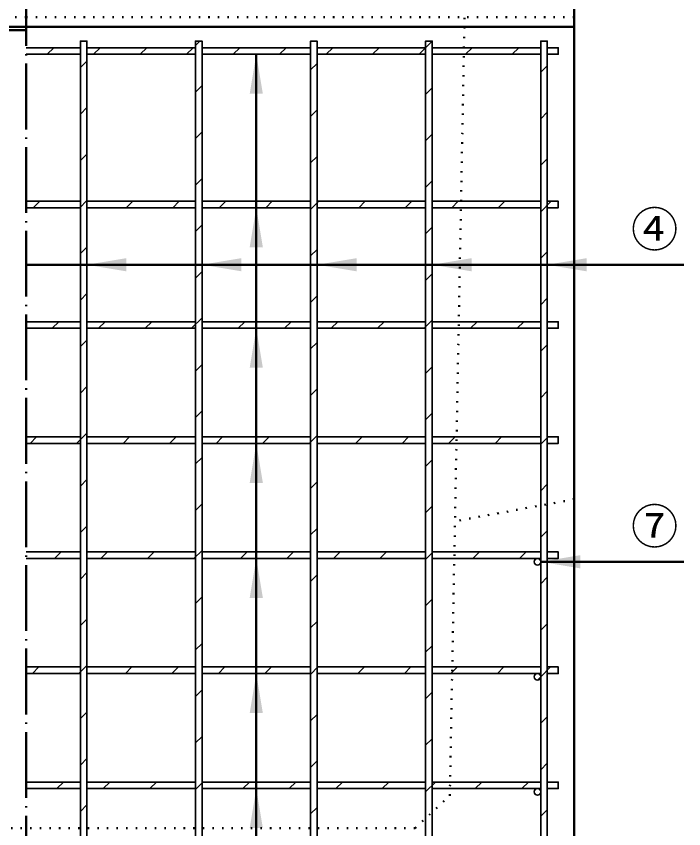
# Model space of a CAD drawing. Units: millimetres, scale not verified. Extents: x -2102 to 2102, y -1485 to 1485.
# Drawn here: x 343 to 952, y -915 to -174 of the extents above; entities that cross this region are included whole.
import ezdxf
from ezdxf.enums import TextEntityAlignment as Align

# ---------------------------------------------------------------- set-up
doc = ezdxf.new("R2010")
doc.units = ezdxf.units.MM
doc.header["$LTSCALE"] = 5
doc.linetypes.add('DOTTED', pattern=[1.75, 0.25, -1.5])
doc.linetypes.add('LONG_DASHED_DOTTED', pattern=[15.25, 12, -1.5, 0.25, -1.5])
doc.layers.add('0-0_V-nasSTD', color=7, linetype='Continuous', lineweight=35)
doc.layers.add('0-1_0', color=7, linetype='Continuous', lineweight=50)
doc.styles.add('ＭＳ ゴシック', font='')
doc.styles.get('ＭＳ ゴシック').set_extended_font_data('MS Gothic')

msp = doc.modelspace()

# ---------------------------------------------------------------- linework, layer by layer
at = {"layer": '0-0_V-nasSTD'}
for p, q in [((401.106, -196.756), (401.106, -986.756)), ((401.106, -196.756), (407.106, -196.756)), ((407.106, -196.756), (407.106, -986.756)), ((506.106, -196.756), (506.106, -986.756)), ((506.106, -196.756), (512.106, -196.756)), ((506.106, -200.722), (510.072, -196.756)), ((512.106, -196.756), (512.106, -986.756)), ((611.106, -196.756), (611.106, -986.756)), ((611.106, -196.756), (617.106, -196.756)), ((617.106, -196.756), (617.106, -986.756)), ((710.204, -208.756), (722.106, -196.854)), ((716.106, -196.756), (716.106, -986.756)), ((716.106, -196.756), (722.106, -196.756)), ((722.106, -196.756), (722.106, -986.756)), ((821.106, -196.756), (821.106, -986.756)), ((821.106, -196.756), (827.106, -196.756)), ((827.106, -196.756), (827.106, -986.756)), ((401.106, -202.756), (351.606, -202.756)), ((401.106, -202.756), (351.606, -202.756)), ((370.792, -208.756), (376.792, -202.756)), ((506.106, -202.756), (407.106, -202.756)), ((413.219, -208.756), (419.219, -202.756)), ((455.645, -208.756), (461.645, -202.756)), ((498.072, -208.756), (504.072, -202.756)), ((611.106, -202.756), (512.106, -202.756)), ((540.498, -208.756), (546.498, -202.756)), ((582.924, -208.756), (588.924, -202.756)), ((716.106, -202.756), (617.106, -202.756)), ((625.351, -208.756), (631.351, -202.756)), ((667.777, -208.756), (673.777, -202.756)), ((821.106, -202.756), (722.106, -202.756)), ((752.63, -208.756), (758.63, -202.756)), ((795.056, -208.756), (801.056, -202.756)), ((827.106, -202.756), (837.106, -202.756)), ((837.106, -202.756), (837.106, -208.756)), ((401.106, -208.756), (351.606, -208.756)), ((401.106, -220.869), (407.106, -214.869)), ((506.106, -208.756), (407.106, -208.756)), ((611.106, -208.756), (512.106, -208.756)), ((716.106, -208.756), (617.106, -208.756)), ((821.106, -208.756), (722.106, -208.756)), ((827.106, -208.756), (837.106, -208.756)), ((611.106, -223.001), (617.106, -217.001)), ((821.106, -225.133), (827.106, -219.133)), ((506.106, -243.148), (512.106, -237.148)), ((716.106, -245.28), (722.106, -239.28)), ((401.106, -263.295), (407.106, -257.295)), ((611.106, -265.427), (617.106, -259.427)), ((821.106, -267.559), (827.106, -261.559)), ((506.106, -285.575), (512.106, -279.575)), ((716.106, -287.707), (722.106, -281.707)), ((401.106, -305.722), (407.106, -299.722)), ((611.106, -307.854), (617.106, -301.854)), ((821.106, -309.986), (827.106, -303.986)), ((506.106, -328.001), (512.106, -322.001)), ((716.106, -330.133), (722.106, -324.133)), ((401.106, -342.756), (351.606, -342.756)), ((358.072, -348.756), (364.072, -342.756)), ((400.498, -348.756), (407.106, -342.148)), ((506.106, -342.756), (407.106, -342.756)), ((442.924, -348.756), (448.924, -342.756)), ((485.351, -348.756), (491.351, -342.756)), ((611.106, -342.756), (512.106, -342.756)), ((527.777, -348.756), (533.777, -342.756)), ((570.204, -348.756), (576.204, -342.756)), ((611.106, -350.28), (618.63, -342.756)), ((716.106, -342.756), (617.106, -342.756)), ((655.056, -348.756), (661.056, -342.756)), ((697.483, -348.756), (703.483, -342.756)), ((821.106, -342.756), (722.106, -342.756)), ((739.909, -348.756), (745.909, -342.756)), ((782.336, -348.756), (788.336, -342.756)), ((821.106, -352.412), (830.762, -342.756)), ((827.106, -342.756), (837.106, -342.756)), ((837.106, -342.756), (837.106, -348.756)), ((401.106, -348.756), (351.606, -348.756)), ((506.106, -348.756), (407.106, -348.756)), ((611.106, -348.756), (512.106, -348.756)), ((716.106, -348.756), (617.106, -348.756)), ((821.106, -348.756), (722.106, -348.756)), ((827.106, -348.756), (837.106, -348.756)), ((506.106, -370.427), (512.106, -364.427)), ((716.106, -372.559), (722.106, -366.559)), ((401.106, -390.575), (407.106, -384.575)), ((611.106, -392.707), (617.106, -386.707)), ((821.106, -394.839), (827.106, -388.839)), ((506.106, -412.854), (512.106, -406.854)), ((716.106, -414.986), (722.106, -408.986)), ((401.106, -433.001), (407.106, -427.001)), ((611.106, -435.133), (617.106, -429.133)), ((821.106, -437.265), (827.106, -431.265)), ((502.63, -458.756), (512.106, -449.28)), ((714.762, -458.756), (722.106, -451.412)), ((401.106, -452.756), (351.606, -452.756)), ((401.106, -458.756), (351.606, -458.756)), ((375.351, -458.756), (381.351, -452.756)), ((506.106, -452.756), (407.106, -452.756)), ((506.106, -458.756), (407.106, -458.756)), ((417.777, -458.756), (423.777, -452.756)), ((460.204, -458.756), (466.204, -452.756)), ((611.106, -452.756), (512.106, -452.756)), ((611.106, -458.756), (512.106, -458.756)), ((545.056, -458.756), (551.056, -452.756)), ((587.483, -458.756), (593.483, -452.756)), ((716.106, -452.756), (617.106, -452.756)), ((716.106, -458.756), (617.106, -458.756)), ((629.909, -458.756), (635.909, -452.756)), ((672.336, -458.756), (678.336, -452.756)), ((821.106, -452.756), (722.106, -452.756)), ((821.106, -458.756), (722.106, -458.756)), ((757.189, -458.756), (763.189, -452.756)), ((799.615, -458.756), (805.615, -452.756)), ((827.106, -452.756), (837.106, -452.756)), ((827.106, -458.756), (837.106, -458.756)), ((837.106, -452.756), (837.106, -458.756)), ((401.106, -475.427), (407.106, -469.427)), ((611.106, -477.559), (617.106, -471.559)), ((821.106, -479.691), (827.106, -473.691)), ((506.106, -497.707), (512.106, -491.707)), ((716.106, -499.839), (722.106, -493.839)), ((401.106, -517.854), (407.106, -511.854)), ((611.106, -519.986), (617.106, -513.986)), ((821.106, -522.118), (827.106, -516.118)), ((506.106, -540.133), (512.106, -534.133)), ((716.106, -542.265), (722.106, -536.265)), ((397.63, -563.756), (407.106, -554.28)), ((401.106, -557.756), (351.606, -557.756)), ((355.204, -563.756), (361.204, -557.756)), ((506.106, -557.756), (407.106, -557.756)), ((440.056, -563.756), (446.056, -557.756)), ((482.483, -563.756), (488.483, -557.756)), ((611.106, -557.756), (512.106, -557.756)), ((524.909, -563.756), (530.909, -557.756)), ((567.336, -563.756), (573.336, -557.756)), ((609.762, -563.756), (617.106, -556.412)), ((716.106, -557.756), (617.106, -557.756)), ((652.189, -563.756), (658.189, -557.756)), ((694.615, -563.756), (700.615, -557.756)), ((821.106, -557.756), (722.106, -557.756)), ((737.041, -563.756), (743.041, -557.756)), ((779.468, -563.756), (785.468, -557.756)), ((821.106, -564.544), (827.894, -557.756)), ((827.106, -557.756), (837.106, -557.756)), ((837.106, -557.756), (837.106, -563.756)), ((401.106, -563.756), (351.606, -563.756)), ((506.106, -563.756), (407.106, -563.756)), ((611.106, -563.756), (512.106, -563.756)), ((716.106, -563.756), (617.106, -563.756)), ((821.106, -563.756), (722.106, -563.756)), ((827.106, -563.756), (837.106, -563.756)), ((506.106, -582.559), (512.106, -576.559)), ((716.106, -584.691), (722.106, -578.691)), ((401.106, -602.707), (407.106, -596.707)), ((611.106, -604.839), (617.106, -598.839)), ((821.106, -606.971), (827.106, -600.971)), ((506.106, -624.986), (512.106, -618.986)), ((716.106, -627.118), (722.106, -621.118)), ((401.106, -645.133), (407.106, -639.133)), ((611.106, -647.265), (617.106, -641.265)), ((821.106, -649.397), (827.106, -643.397)), ((401.106, -662.756), (351.606, -662.756)), ((377.483, -668.756), (383.483, -662.756)), ((506.106, -662.756), (407.106, -662.756)), ((419.909, -668.756), (425.909, -662.756)), ((462.336, -668.756), (468.336, -662.756)), ((504.762, -668.756), (512.106, -661.412)), ((611.106, -662.756), (512.106, -662.756)), ((547.189, -668.756), (553.189, -662.756)), ((589.615, -668.756), (595.615, -662.756)), ((716.106, -662.756), (617.106, -662.756)), ((632.041, -668.756), (638.041, -662.756)), ((674.468, -668.756), (680.468, -662.756)), ((716.106, -669.544), (722.894, -662.756)), ((821.106, -662.756), (722.106, -662.756)), ((759.321, -668.756), (765.321, -662.756)), ((801.747, -668.756), (807.747, -662.756)), ((827.106, -662.756), (837.106, -662.756)), ((837.106, -662.756), (837.106, -668.756)), ((401.106, -668.756), (351.606, -668.756)), ((506.106, -668.756), (407.106, -668.756)), ((611.106, -668.756), (512.106, -668.756)), ((716.106, -668.756), (617.106, -668.756)), ((821.106, -668.756), (722.106, -668.756)), ((818.106, -668.756), (821.106, -668.756)), ((827.106, -668.756), (837.106, -668.756)), ((401.106, -687.559), (407.106, -681.559)), ((611.106, -689.691), (617.106, -683.691)), ((821.106, -691.823), (827.106, -685.823)), ((506.106, -709.839), (512.106, -703.839)), ((716.106, -711.971), (722.106, -705.971)), ((401.106, -729.986), (407.106, -723.986)), ((611.106, -732.118), (617.106, -726.118)), ((821.106, -734.25), (827.106, -728.25)), ((506.106, -752.265), (512.106, -746.265)), ((716.106, -754.397), (722.106, -748.397)), ((401.106, -767.756), (351.606, -767.756)), ((357.336, -773.756), (363.336, -767.756)), ((399.762, -773.756), (407.106, -766.412)), ((506.106, -767.756), (407.106, -767.756)), ((442.189, -773.756), (448.189, -767.756)), ((484.615, -773.756), (490.615, -767.756)), ((611.106, -767.756), (512.106, -767.756)), ((527.041, -773.756), (533.041, -767.756)), ((569.468, -773.756), (575.468, -767.756)), ((611.106, -774.544), (617.894, -767.756)), ((716.106, -767.756), (617.106, -767.756)), ((654.321, -773.756), (660.321, -767.756)), ((696.747, -773.756), (702.747, -767.756)), ((821.106, -767.756), (722.106, -767.756)), ((739.173, -773.756), (745.173, -767.756)), ((781.6, -773.756), (787.6, -767.756)), ((821.106, -776.676), (830.026, -767.756)), ((827.106, -767.756), (837.106, -767.756)), ((837.106, -767.756), (837.106, -773.756)), ((401.106, -773.756), (351.606, -773.756)), ((506.106, -773.756), (407.106, -773.756)), ((611.106, -773.756), (512.106, -773.756)), ((716.106, -773.756), (617.106, -773.756)), ((821.106, -773.756), (722.106, -773.756)), ((818.027, -779.755), (821.105, -776.677)), ((818.106, -773.756), (821.106, -773.756)), ((827.106, -773.756), (837.106, -773.756)), ((506.106, -794.691), (512.106, -788.691)), ((716.106, -796.823), (722.106, -790.823)), ((401.106, -814.839), (407.106, -808.839)), ((611.106, -816.971), (617.106, -810.971)), ((821.106, -819.103), (827.106, -813.103)), ((506.106, -837.118), (512.106, -831.118)), ((716.106, -839.25), (722.106, -833.25)), ((401.106, -857.265), (407.106, -851.265)), ((611.106, -859.397), (617.106, -853.397)), ((821.106, -861.529), (827.106, -855.529)), ((401.106, -872.756), (351.606, -872.756)), ((379.615, -878.756), (385.615, -872.756)), ((506.106, -872.756), (407.106, -872.756)), ((422.041, -878.756), (428.041, -872.756)), ((464.468, -878.756), (470.468, -872.756)), ((506.106, -879.544), (512.894, -872.756)), ((611.106, -872.756), (512.106, -872.756)), ((549.321, -878.756), (555.321, -872.756)), ((591.747, -878.756), (597.747, -872.756)), ((716.106, -872.756), (617.106, -872.756)), ((634.173, -878.756), (640.173, -872.756)), ((676.6, -878.756), (682.6, -872.756)), ((716.106, -881.676), (725.026, -872.756)), ((821.106, -872.756), (722.106, -872.756)), ((761.453, -878.756), (767.453, -872.756)), ((803.879, -878.756), (809.879, -872.756)), ((827.106, -872.756), (837.106, -872.756)), ((837.106, -872.756), (837.106, -878.756)), ((401.106, -878.756), (351.606, -878.756)), ((506.106, -878.756), (407.106, -878.756)), ((611.106, -878.756), (512.106, -878.756)), ((716.106, -878.756), (617.106, -878.756)), ((821.106, -878.756), (722.106, -878.756)), ((818.106, -878.756), (821.106, -878.756)), ((827.106, -878.756), (837.106, -878.756)), ((401.106, -899.691), (407.106, -893.691)), ((611.106, -901.823), (617.106, -895.823)), ((821.106, -903.955), (827.106, -897.955))]:
    msp.add_line(p, q, dxfattribs=at)
at = {"layer": '0-0_V-nasSTD', "lineweight": 50}
for p, q in [((561.606, -1069.756), (561.606, -208.756)), ((951.606, -400.756), (351.606, -400.756)), ((821.106, -671.756), (951.606, -671.756))]:
    msp.add_line(p, q, dxfattribs=at)
at = {"layer": '0-0_V-nasSTD'}
for points in [[(716.106, -202.756), (617.106, -202.756), (617.106, -196.756), (611.106, -196.756), (611.106, -202.756), (512.106, -202.756), (512.106, -196.756), (506.106, -196.756), (506.106, -202.756), (407.106, -202.756), (407.106, -196.756), (401.106, -196.756), (401.106, -202.756)], [(827.106, -977.756), (827.106, -878.756), (837.106, -878.756), (837.106, -872.756), (827.106, -872.756), (827.106, -773.756), (837.106, -773.756), (837.106, -767.756), (827.106, -767.756), (827.106, -668.756), (837.106, -668.756), (837.106, -662.756), (827.106, -662.756), (827.106, -563.756), (837.106, -563.756), (837.106, -557.756), (827.106, -557.756), (827.106, -458.756), (837.106, -458.756), (837.106, -452.756), (827.106, -452.756), (827.106, -348.756), (837.106, -348.756), (837.106, -342.756), (827.106, -342.756), (827.106, -208.756), (837.106, -208.756), (837.106, -202.756), (827.106, -202.756), (827.106, -196.756), (821.106, -196.756), (821.106, -202.756), (722.106, -202.756), (722.106, -196.756), (716.106, -196.756), (716.106, -202.756)], [(351.606, -208.756), (401.106, -208.756), (401.106, -342.756), (351.606, -342.756)], [(351.606, -348.756), (401.106, -348.756), (401.106, -452.756), (351.606, -452.756)], [(351.606, -458.756), (401.106, -458.756), (401.106, -557.756), (351.606, -557.756)], [(351.606, -563.756), (401.106, -563.756), (401.106, -662.756), (351.606, -662.756)], [(351.606, -668.756), (401.106, -668.756), (401.106, -767.756), (351.606, -767.756)], [(351.606, -773.756), (401.106, -773.756), (401.106, -872.756), (351.606, -872.756)], [(351.606, -878.756), (401.106, -878.756), (401.106, -977.756), (351.606, -977.756)]]:
    msp.add_lwpolyline(points, dxfattribs=at)
for points in [[(407.106, -208.756), (407.106, -342.756), (506.106, -342.756), (506.106, -208.756)], [(512.106, -208.756), (512.106, -342.756), (611.106, -342.756), (611.106, -208.756)], [(617.106, -208.756), (617.106, -342.756), (716.106, -342.756), (716.106, -208.756)], [(722.106, -208.756), (722.106, -342.756), (821.106, -342.756), (821.106, -208.756)], [(407.106, -348.756), (407.106, -452.756), (506.106, -452.756), (506.106, -348.756)], [(512.106, -348.756), (512.106, -452.756), (611.106, -452.756), (611.106, -348.756)], [(617.106, -348.756), (617.106, -452.756), (716.106, -452.756), (716.106, -348.756)], [(722.106, -348.756), (722.106, -452.756), (821.106, -452.756), (821.106, -348.756)], [(407.106, -458.756), (407.106, -557.756), (506.106, -557.756), (506.106, -458.756)], [(512.106, -458.756), (512.106, -557.756), (611.106, -557.756), (611.106, -458.756)], [(617.106, -458.756), (617.106, -557.756), (716.106, -557.756), (716.106, -458.756)], [(722.106, -458.756), (722.106, -557.756), (821.106, -557.756), (821.106, -458.756)], [(407.106, -563.756), (407.106, -662.756), (506.106, -662.756), (506.106, -563.756)], [(512.106, -563.756), (512.106, -662.756), (611.106, -662.756), (611.106, -563.756)], [(617.106, -563.756), (617.106, -662.756), (716.106, -662.756), (716.106, -563.756)], [(722.106, -563.756), (722.106, -662.756), (821.106, -662.756), (821.106, -563.756)], [(407.106, -668.756), (407.106, -767.756), (506.106, -767.756), (506.106, -668.756)], [(512.106, -668.756), (512.106, -767.756), (611.106, -767.756), (611.106, -668.756)], [(617.106, -668.756), (617.106, -767.756), (716.106, -767.756), (716.106, -668.756)], [(722.106, -668.756), (722.106, -767.756), (821.106, -767.756), (821.106, -671.756), (821.106, -668.756), (818.106, -668.756)], [(407.106, -773.756), (407.106, -872.756), (506.106, -872.756), (506.106, -773.756)], [(512.106, -773.756), (512.106, -872.756), (611.106, -872.756), (611.106, -773.756)], [(617.106, -773.756), (617.106, -872.756), (716.106, -872.756), (716.106, -773.756)], [(722.106, -773.756), (722.106, -872.756), (821.106, -872.756), (821.106, -776.756), (821.106, -773.756), (818.106, -773.756)], [(407.106, -878.756), (407.106, -977.756), (506.106, -977.756), (506.106, -878.756)], [(512.106, -878.756), (512.106, -977.756), (611.106, -977.756), (611.106, -878.756)], [(617.106, -878.756), (617.106, -977.756), (716.106, -977.756), (716.106, -878.756)], [(722.106, -878.756), (722.106, -977.756), (821.106, -977.756), (821.106, -881.756), (821.106, -878.756), (818.106, -878.756)]]:
    msp.add_lwpolyline(points, close=True, dxfattribs=at)
for centre in [(818.106, -671.756), (818.106, -776.756), (818.106, -881.756)]:
    msp.add_circle(centre, 3, dxfattribs=at)
for centre, start, end in [((818.106, -671.756), 90, 0), ((818.106, -671.756), 0, 90), ((818.106, -776.756), 90, 0), ((818.106, -776.756), 0, 90), ((818.106, -881.756), 90, 0), ((818.106, -881.756), 0, 90)]:
    msp.add_arc(centre, 3, start, end, dxfattribs=at)
for points in [[(555.606, -244.756), (561.606, -208.756), (567.606, -244.756)], [(555.606, -384.756), (561.606, -348.756), (567.606, -384.756)], [(407.106, -400.756), (443.106, -406.756), (443.106, -394.756)], [(512.106, -400.756), (548.106, -406.756), (548.106, -394.756)], [(617.106, -400.756), (653.106, -406.756), (653.106, -394.756)], [(722.106, -400.756), (758.106, -406.756), (758.106, -394.756)], [(827.106, -400.756), (863.106, -406.756), (863.106, -394.756)], [(555.606, -494.756), (561.606, -458.756), (567.606, -494.756)], [(555.606, -599.756), (561.606, -563.756), (567.606, -599.756)], [(821.106, -671.756), (857.106, -677.756), (857.106, -665.756)], [(555.606, -704.756), (561.606, -668.756), (567.606, -704.756)], [(555.606, -809.756), (561.606, -773.756), (567.606, -809.756)], [(555.606, -914.756), (561.606, -878.756), (567.606, -914.756)]]:
    msp.add_solid(points, dxfattribs=at)
at = {"layer": '0-1_0', "linetype": 'LONG_DASHED_DOTTED'}
msp.add_line((351.606, -1039.756), (351.606, 26.244), dxfattribs=at)
at = {"layer": '0-1_0'}
for p, q in [((851.606, 1.244), (851.606, -183.756)), ((851.606, -174.756), (851.606, -1014.756)), ((-148.394, -183.756), (851.606, -183.756)), ((-148.394, -186.756), (351.606, -186.756))]:
    msp.add_line(p, q, dxfattribs=at)
at = {"layer": '0-1_0', "linetype": 'DOTTED'}
for p, q in [((-148.394, -174.756), (351.606, -174.756)), ((351.606, -174.756), (851.606, -174.756)), ((738.165, -885.196), (751.606, -174.756)), ((851.606, -614.756), (742.903, -634.756)), ((706.606, -914.756), (738.165, -885.196)), ((-3.394, -914.756), (706.606, -914.756))]:
    msp.add_line(p, q, dxfattribs=at)

# ---------------------------------------------------------------- texts
at = {"layer": '0-0_V-nasSTD', "style": 'ＭＳ ゴシック'}
for s, p in [('④', (903.406, -393.756)), ('⑦', (903.406, -664.756))]:
    msp.add_text(s, height=31.67, dxfattribs=at).set_placement(p, align=Align.BOTTOM_LEFT)

doc.saveas('drawing.dxf')
